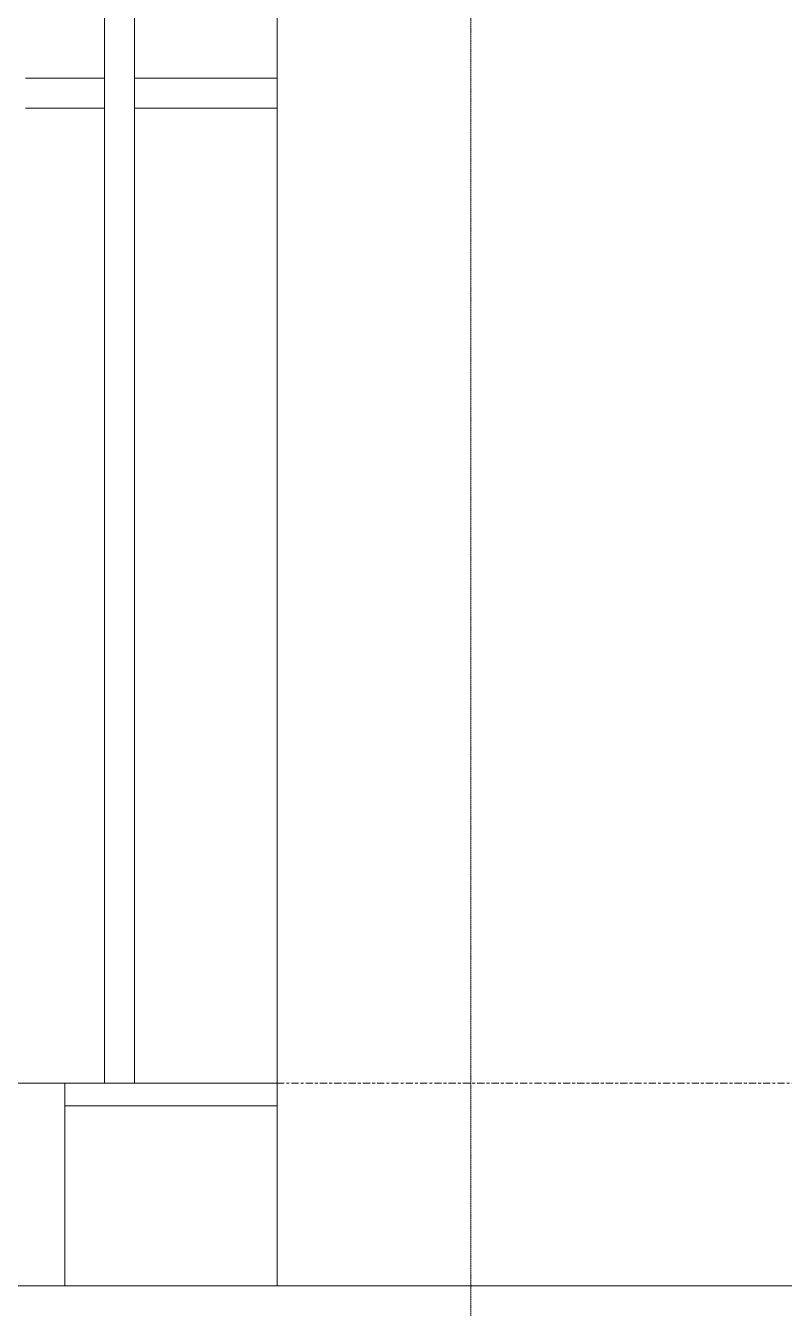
# Model space of a CAD drawing. Header units: millimetres. Extents: x -10599 to 108788, y -9455 to 93550.
# Drawn here: x 38642 to 40327, y -500 to 2350 of the extents above; entities that cross this region are included whole.
import ezdxf

# ---------------------------------------------------------------- set-up
doc = ezdxf.new("R2010")
doc.units = ezdxf.units.MM
doc.linetypes.add('Centre', pattern=[31.75, 6.35, -4.7625, 15.875, -4.7625])
doc.linetypes.add('Grid Line', pattern=[4.2, 3, -0.6, 0, -0.6])
for name, color, linetype, lineweight in [('A-GLAZ-CWMG', 55, 'Continuous', 5), ('KINH', 152, 'Continuous', 5), ('NET CAT', 3, 'Continuous', 5), ('NET-THAY', 2, 'Continuous', 9), ('TRUC', 225, 'Continuous', 5)]:
    doc.layers.add(name, color=color, linetype=linetype, lineweight=lineweight)

# ---------------------------------------------------------------- blocks, each defined once
blk = doc.blocks.new('System Panel - Glazed-1982677-MẶT ĐỨNG 1-14')
at = {"layer": 'KINH'}
blk.add_line((38883.9, 0), (39200.5, 0), dxfattribs=at)
blk = doc.blocks.new('System Panel - Glazed-1982709-MẶT ĐỨNG 1-14')
at = {"layer": 'KINH'}
blk.add_line((38729.3, 0), (38817.2, 0), dxfattribs=at)
blk = doc.blocks.new('Rectangular Mullion - Rectangular Mullion-1982653-MẶT ĐỨNG 1-14')
at = {"layer": 'A-GLAZ-CWMG'}
for p, q in [((38883.9, 2166.7), (38883.9, 2233.3)), ((39200.5, 2233.3), (38883.9, 2233.3)), ((39200.5, 2166.7), (38883.9, 2166.7))]:
    blk.add_line(p, q, dxfattribs=at)
blk = doc.blocks.new('Rectangular Mullion - Rectangular Mullion-V32-MẶT ĐỨNG 1-14')
at = {"layer": 'A-GLAZ-CWMG'}
for p, q in [((38817.2, 2233.3), (38641.9, 2233.3)), ((38817.2, 2233.3), (38817.2, 2166.7)), ((38817.2, 2166.7), (38641.9, 2166.7))]:
    blk.add_line(p, q, dxfattribs=at)
blk = doc.blocks.new('Rectangular Mullion - Rectangular Mullion-V36-MẶT ĐỨNG 1-14')
at = {"layer": 'A-GLAZ-CWMG'}
for p, q in [((38817.2, 2200), (38817.2, 0)), ((38883.9, 2200), (38883.9, 0)), ((38883.9, 0), (38817.2, 0))]:
    blk.add_line(p, q, dxfattribs=at)
blk = doc.blocks.new('Rectangular Mullion - Rectangular Mullion-1978308-MẶT ĐỨNG 1-14')
at = {"layer": 'A-GLAZ-CWMG'}
for p, q in [((38817.2, 3200), (38817.2, 2200)), ((38883.9, 3200), (38883.9, 2200))]:
    blk.add_line(p, q, dxfattribs=at)

msp = doc.modelspace()

# ---------------------------------------------------------------- hatches: boundary and pattern name
at = {"layer": 'KINH'}
h = msp.add_hatch(dxfattribs=at)
h.set_pattern_fill('FP_11', color=256, angle=360, style=0, pattern_type=2)
h.set_pattern_definition([(45.204, (23230.7, -8448.4), (0.002, 2032), [252.7, -2610.8]), (45.204, (23175.9, -8393.3), (0.002, 2032), [252.7, -2610.8]), (45.204, (23100.5, -8524.3), (0.002, 2032), [544.27, -2319.24]), (45.204, (21858.7, -7087), (0.002, 2032), [252.7, -2610.8]), (45.204, (21803.9, -7031.8), (0.002, 2032), [252.7, -2610.8]), (45.204, (21728.6, -7162.9), (0.002, 2032), [544.27, -2319.24])])
h.paths.add_polyline_path([(39225.7, 327.3), (39225.7, 4850), (32625.7, 4850), (32625.7, 327.3)])

# ---------------------------------------------------------------- linework, layer by layer
at = {"layer": 'NET CAT'}
msp.add_lwpolyline([(105087.8, -450), (-10499.5, -450)], dxfattribs=at)
at = {"layer": 'NET-THAY'}
for p, q in [((39200.5, 4850), (39200.5, -450)), ((38729.3, 0), (38241.9, 0)), ((38729.3, 0), (38729.3, -450)), ((38729.3, -50), (39200.5, -50))]:
    msp.add_line(p, q, dxfattribs=at)
at = {"layer": 'TRUC', "linetype": 'Grid Line'}
msp.add_line((39630.5, -6601.6), (39630.5, 91838.4), dxfattribs=at)
at = {"layer": 'TRUC', "linetype": 'Centre'}
msp.add_line((-10499.5, 0), (108517.8, 0), dxfattribs=at)

# ---------------------------------------------------------------- block references
at = {"layer": 'A-GLAZ-CWMG'}
for name in ['Rectangular Mullion - Rectangular Mullion-1978308-MẶT ĐỨNG 1-14', 'Rectangular Mullion - Rectangular Mullion-V32-MẶT ĐỨNG 1-14', 'Rectangular Mullion - Rectangular Mullion-1982653-MẶT ĐỨNG 1-14', 'Rectangular Mullion - Rectangular Mullion-V36-MẶT ĐỨNG 1-14']:
    msp.add_blockref(name, (0, 0), dxfattribs=at)
at = {"layer": 'KINH'}
for name in ['System Panel - Glazed-1982709-MẶT ĐỨNG 1-14', 'System Panel - Glazed-1982677-MẶT ĐỨNG 1-14']:
    msp.add_blockref(name, (0, 0), dxfattribs=at)

doc.saveas('drawing.dxf')
